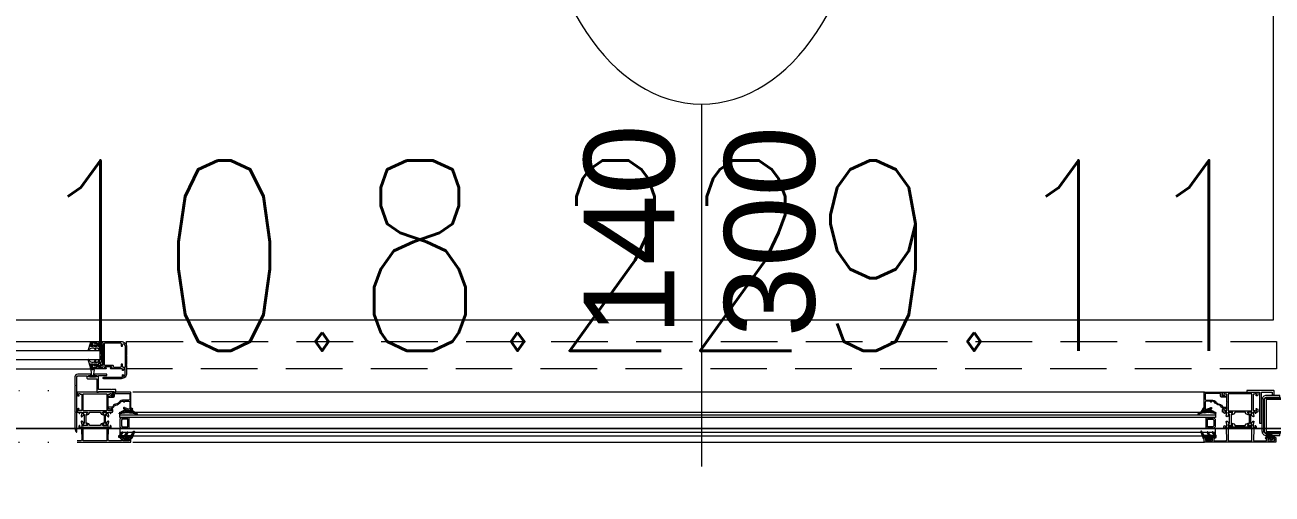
# Model space of a CAD drawing. Extents: x -1281 to 23780, y 0 to 7214.
# Drawn here: x 2062.6 to 2200.3, y 2807.8 to 2859.5 of the extents above; entities that cross this region are included whole.
import ezdxf
from ezdxf.enums import TextEntityAlignment as Align
from ezdxf.xclip import XClip

# ---------------------------------------------------------------- set-up
doc = ezdxf.new("R2010")
doc.units = 0
doc.header["$LTSCALE"] = 25
doc.header["$MEASUREMENT"] = 0
doc.header["$XCLIPFRAME"] = 0
doc.linetypes.add('DOT2', pattern=[0.125, 0, -0.125])
doc.linetypes.add('HIDDEN', pattern=[0.375, 0.25, -0.125])
doc.layers.get('0').update_dxf_attribs({"color": 9, "lineweight": 9})
for name, color, linetype, lineweight in [('06D', 9, 'Continuous', 9), ('10', 9, 'Continuous', 9), ('15', 9, 'Continuous', 9), ('20', 9, 'DOT2', 9), ('22', 8, 'Continuous', 9), ('35', 9, 'Continuous', 9), ('40B', 9, 'Continuous', 9), ('E-YAZI', 7, 'Continuous', 30)]:
    doc.layers.add(name, color=color, linetype=linetype, lineweight=lineweight)
doc.styles.add('Arial', font='arial.ttf', dxfattribs={"height": 2.5})
doc.styles.add('E-YAZI', font='txttw.shx')

# ---------------------------------------------------------------- blocks, each defined once
blk = doc.blocks.new('0_doorno')
blk.add_lwpolyline([(4.5, 0), (12.5, 0)])
blk.add_ellipse((-0.891, 0), major_axis=(-5.391, 0), ratio=0.666667)
at = {"style": 'Arial'}
blk.add_attdef('YUKSEKLIK', text='', height=2, dxfattribs=at).set_placement((5, 12.3), align=Align.TOP_LEFT)
blk.add_attdef('KAPINO', text='', height=2, dxfattribs=at).set_placement((0, 0), align=Align.MIDDLE)
blk.add_attdef('GENISLIK', text='', height=2, dxfattribs=at).set_placement((5, -3.789), align=Align.BOTTOM_LEFT)
blk = doc.blocks.new('HHIMA10-DERECHA$0$JUHI08')
blk.add_lwpolyline([(27, 9.7, -0.414214), (26.8, 9.5), (26, 9.5), (26, 8.5), (27, 8.5), (26, 6), (26, 0), (23.5, -2.5), (22, -2.5), (21.5, -3), (21, -2.5), (20.5, -2.5), (20, -3), (19.5, -2.5), (19, -2.5), (18.5, -3), (18, -2.5), (17.5, -2.5), (17, -3), (16.5, -2.5), (14.3, -2.5, -0.377964), (11.7, -2.5), (7.5, -2.5), (7, -3), (6.5, -2.5), (2.5, -2.5), (0, 0), (0, 6), (-1, 8.5), (0, 8.5), (0, 9.5), (-0.8, 9.5, -0.414214), (-1, 9.7), (-1, 9.9, -0.339454), (0.1, 11.4), (7.1, 13.5, -1), (7.5, 12.1), (7.1, 12, 0.330788), (5, 9.2), (5, 7.5), (6.9, 5.6, -1), (6.2, 5), (5, 6.2), (5, 3.5), (6.9, 1.6, -1), (6.2, 1), (5, 2.2), (5, -1), (11.7, -1, 0.377964), (14.3, -1), (21, -1), (21, 2.2), (19.8, 1, -1), (19.1, 1.6), (21, 3.5), (21, 6.2), (19.8, 5, -1), (19.1, 5.6), (21, 7.5), (21, 9.2, 0.330788), (18.9, 12), (18.5, 12.1, -1), (18.9, 13.5), (25.9, 11.4, -0.339454), (27, 9.9)], format="xyb", close=True)
for points in [[(3.5, 8), (3.5, 11), (1.5, 10.5), (1.5, 8)], [(3.5, 3.8), (3.5, 6.8), (1.5, 6.8), (1.5, 3.8)], [(2.5, -0.5), (3.5, -0.5), (3.5, 2.5), (1.5, 2.5), (1.5, 0.5)], [(22.5, 11), (22.5, 8), (24.5, 8), (24.5, 10.5)], [(22.5, 6.8), (22.5, 3.8), (24.5, 3.8), (24.5, 6.8)], [(24.5, 0.5), (23.5, -0.5), (22.5, -0.5), (22.5, 2.5), (24.5, 2.5)]]:
    blk.add_lwpolyline(points, close=True)
blk = doc.blocks.new('AST55M13', base_point=(-120.6, -64.2))
at = {"linetype": 'Continuous'}
for points in [[(-120.6, -63.9), (-120.6, -24.599998), (-120.6, 14.700005, -0.414209), (-120.3, 15), (-115.899996, 15, -0.41421), (-115.6, 14.7), (-115.6, 12.699992, -0.41421), (-116.3, 12, -0.414214), (-116.6, 12.3), (-116.6, 13.1, 0.414214), (-117.1, 13.6), (-118.5, 13.6, 0.414214), (-119, 13.1), (-119, 6.399992, 0.414209), (-118.5, 5.9), (-117.099986, 5.9, 0.414205), (-116.6, 6.4), (-116.6, 7.20001, -0.414204), (-116.3, 7.5, -0.414214), (-115.6, 6.8), (-115.6, 3.7, -0.414214), (-116.1, 3.2), (-116.3, 3.2, -0.414214), (-116.6, 3.5), (-116.6, 4.2, 0.414214), (-116.9, 4.5), (-119, 4.5), (-119, -8.961104, 0.425432), (-117.96186, -9.960376), (-105.788552, -9.511013, 0.403077), (-105.5, -9.211232), (-105.5, -8, -0.414214), (-104.3, -6.8), (-103.392821, -6.8, -0.372826), (-102.403076, -7.657148, -0.456845), (-102.7, -8), (-104, -8, 0.414214), (-104.3, -8.3), (-104.3, -9.700012, 0.414202), (-104, -10), (-100.946604, -10), (-98.338437, -9.302068, -0.70008), (-97.584089, -10.379782), (-97.709916, -10.559482), (-99.43897, -12.27067, -0.607471), (-100.039661, -12.112259, 0.283637), (-100.258255, -11.885421), (-102.095283, -11.393179, 1.229391), (-102.4, -11.895399), (-102.4, -16.105016, 0.585524), (-101.943697, -16.361081), (-100.001669, -15.175658, -0.713652), (-99.56466, -15.537556), (-100.36784, -17.668029, -0.16709), (-100.492251, -17.818266), (-102.4, -18.982765), (-102.4, -30.217235), (-100.492251, -31.381734, -0.16709), (-100.36784, -31.531971), (-99.564658, -33.662449, -0.713657), (-100.001677, -34.024337), (-101.943707, -32.838913, 0.585511), (-102.4, -33.094985), (-102.4, -37.304601, 1.229391), (-102.095283, -37.806821), (-100.258255, -37.314579, 0.283637), (-100.039661, -37.087741, -0.607471), (-99.43897, -36.92933), (-97.709916, -38.640518), (-97.584089, -38.820218, -0.700084), (-98.338445, -39.89793), (-100.946604, -39.2), (-104.000005, -39.2, 0.414209), (-104.3, -39.5), (-104.3, -40.900004, 0.41421), (-104, -41.2), (-102.699997, -41.2, -0.456841), (-102.403076, -41.542851, -0.372826), (-103.39282, -42.4), (-104.3, -42.4, -0.414214), (-105.5, -41.2), (-105.5, -39.988768, 0.403083), (-105.788558, -39.688986), (-117.96186, -39.239624, 0.425432), (-119, -40.238896), (-119, -53.7), (-116.9, -53.7, 0.414214), (-116.6, -53.4), (-116.6, -52.69999, -0.414204), (-116.3, -52.4), (-116.09999, -52.4, -0.414208), (-115.6, -52.9), (-115.6, -56.000007, -0.414213), (-116.300007, -56.7, -0.414207), (-116.6, -56.4), (-116.6, -55.599986, 0.414205), (-117.1, -55.1), (-118.500008, -55.1, 0.414209), (-119, -55.6), (-119, -62.3, 0.414214), (-118.5, -62.8), (-117.1, -62.8, 0.414214), (-116.6, -62.3), (-116.6, -61.499993, -0.414207), (-116.3, -61.2, -0.414214), (-115.6, -61.9), (-115.6, -63.900008, -0.414206), (-115.9, -64.2), (-120.300006, -64.2, -0.414208), (-120.6, -63.9)], [(-99.249717, -12.903653), (-90.785616, -12.903653, 0.131652), (-90.285616, -12.769679), (-88.422218, -11.693846, -0.131652), (-88.272218, -11.653653), (-88.017666, -11.653653, -0.414214), (-87.717666, -11.953653), (-87.717666, -15.553653, -0.414214), (-88.017666, -15.853653), (-88.272218, -15.853653, -0.131646), (-88.422211, -15.813465), (-90.285616, -14.737628, 0.131652), (-90.785616, -14.603653), (-99.249717, -14.603653, 0.131652), (-99.749717, -14.737628), (-101.613115, -15.813461, -0.131646), (-101.763107, -15.853653), (-102.017666, -15.853653, -0.414205), (-102.317666, -15.553662), (-102.317666, -11.953653, -0.414205), (-102.017675, -11.653653), (-101.763115, -11.653653, -0.131652), (-101.613115, -11.693846), (-99.749717, -12.769679, 0.131652), (-99.249717, -12.903653)], [(-85.3, -10), (-81.1, -10), (-76.9, -10), (-76.6, -10.3), (-76.3, -10), (-67.9, -10, 0.414205), (-67.6, -9.700009), (-67.6, -8.491608, -0.365977), (-67.35, -8.195804, 0.365977), (-67.1, -7.9), (-67.1, -6.8, 0.414195), (-67.399981, -6.5), (-68.3, -6.5, 0.36597), (-68.595803, -6.749993, -0.366034), (-68.89166, -7), (-69.3, -7, -0.414202), (-69.6, -6.700012), (-69.6, -6.5, -0.414214), (-68.1, -5), (-65.9, -5, -0.414207), (-65.6, -5.299994), (-65.6, -43.9, -0.414201), (-65.899987, -44.2), (-68.1, -44.2, -0.414214), (-69.6, -42.7), (-69.6, -42.5, -0.414207), (-69.300007, -42.2), (-68.891668, -42.2, -0.366034), (-68.595804, -42.45, 0.365977), (-68.3, -42.7), (-67.4, -42.7, 0.414206), (-67.1, -42.400008), (-67.1, -41.3, 0.365977), (-67.35, -41.004196, -0.365977), (-67.6, -40.708392), (-67.6, -39.5, 0.4142), (-67.899986, -39.2), (-76.3, -39.2), (-76.6, -38.9), (-76.9, -39.2), (-85.3, -39.2, 0.4142), (-85.6, -39.499986), (-85.6, -40.708392, -0.365977), (-85.85, -41.004196, 0.365977), (-86.1, -41.3), (-86.1, -42.4, 0.414199), (-85.800015, -42.7), (-84.9, -42.7, 0.365977), (-84.604196, -42.45, -0.366034), (-84.308332, -42.2), (-83.9, -42.2, -0.414214), (-83.6, -42.5), (-83.6, -42.7, -0.414214), (-85.1, -44.2), (-86.8, -44.2, -0.414214), (-87.6, -43.4), (-87.6, -42.7, 0.414205), (-87.899991, -42.4), (-88.10718, -42.4, -0.372825), (-89.096923, -41.542857, -0.45685), (-88.8, -41.2), (-87.9, -41.2, 0.414198), (-87.6, -40.900016), (-87.6, -39.5, 0.414214), (-87.9, -39.2), (-89.053396, -39.2), (-91.661555, -39.89793, -0.700084), (-92.415911, -38.820218), (-92.290084, -38.640518), (-90.56103, -36.92933, -0.607471), (-89.960339, -37.087741, 0.283637), (-89.741745, -37.314579), (-87.904717, -37.806821, 1.229391), (-87.6, -37.304601), (-87.6, -33.094984, 0.585516), (-88.056297, -32.838916), (-89.998323, -34.024337, -0.713656), (-90.435343, -33.66245), (-89.63216, -31.531971, -0.241095), (-89.507749, -31.381734), (-87.6, -30.217235), (-87.6, -18.982765), (-89.507749, -17.818266, -0.167084), (-89.632158, -17.668036), (-90.43534, -15.537556, -0.713656), (-89.998329, -15.17566), (-88.056303, -16.361081, 0.585518), (-87.6, -16.105021), (-87.6, -11.895399, 1.229391), (-87.904717, -11.393179), (-89.741745, -11.885421, 0.283637), (-89.960339, -12.112259, -0.607471), (-90.56103, -12.27067), (-92.290084, -10.559482), (-92.415911, -10.379782, -0.700084), (-91.661555, -9.30207), (-89.053396, -10), (-87.9, -10, 0.414206), (-87.6, -9.700008), (-87.6, -8.3, 0.414206), (-87.899992, -8), (-88.8, -8, -0.456844), (-89.096924, -7.657149, -0.372825), (-88.107186, -6.8), (-87.9, -6.8, 0.414214), (-87.6, -6.5), (-87.6, -5.800024, -0.414222), (-86.8, -5), (-85.1, -5, -0.414214), (-83.6, -6.5), (-83.6, -6.7, -0.414201), (-83.899987, -7), (-84.308332, -7, -0.366034), (-84.604196, -6.75, 0.365977), (-84.9, -6.5), (-85.8, -6.5, 0.414199), (-86.1, -6.799985), (-86.1, -7.9, 0.365977), (-85.85, -8.195804, -0.365977), (-85.6, -8.491608), (-85.6, -9.7, 0.414214), (-85.3, -10)], [(-99.249717, -36.296347), (-90.785616, -36.296347, -0.131652), (-90.285616, -36.430321), (-88.422218, -37.506154, 0.131643), (-88.272229, -37.546347), (-88.017666, -37.546347, 0.414214), (-87.717666, -37.246347), (-87.717666, -33.646347, 0.414214), (-88.017666, -33.346347), (-88.272218, -33.346347, 0.131652), (-88.422218, -33.386539), (-90.285616, -34.462372, -0.131652), (-90.785616, -34.596347), (-99.249717, -34.596347, -0.131652), (-99.749717, -34.462372), (-101.613115, -33.386539, 0.131652), (-101.763115, -33.346347), (-102.017666, -33.346347, 0.414205), (-102.317666, -33.646338), (-102.317666, -37.246347, 0.414205), (-102.017675, -37.546347), (-101.763115, -37.546347, 0.131649), (-101.613118, -37.506156), (-99.749717, -36.430321, -0.131652), (-99.249717, -36.296347)]]:
    blk.add_lwpolyline(points, format="xyb", close=True, dxfattribs=at)
for points in [[(-119, -24.6), (-119, -37.6), (-104.1, -37.6), (-104.1, -11.6), (-119, -11.6), (-119, -24.6)], [(-76.55, -11.6), (-85.9, -11.6), (-85.9, -37.6), (-67.2, -37.6), (-67.2, -11.6), (-76.55, -11.6)]]:
    blk.add_lwpolyline(points, close=True, dxfattribs=at)
blk = doc.blocks.new('AS25G13', base_point=(534.475891, 569.218076))
at = {"linetype": 'Continuous'}
blk.add_lwpolyline([(554.475892, 593.818076), (554.475892, 574.618076, -0.414213), (554.175891, 574.318077), (553.575892, 574.318076, -0.414213), (553.275891, 574.618077), (553.275892, 574.818076), (550.275892, 574.818076), (550.275892, 572.118076), (550.625892, 571.916004, -0.414213), (550.735699, 571.506195), (549.749855, 569.798664, -0.767327), (549.075893, 569.979252), (549.075892, 575.018076, -0.414213), (550.075891, 576.018077), (552.775892, 576.018076, 0.414213), (553.275892, 576.518077), (553.275892, 592.418076, 0.414213), (552.775892, 592.918077), (546.871944, 592.918076, 0.414213), (545.871944, 591.918078), (545.871944, 584.702506, -0.236642), (544.585327, 582.137556, 0.18958), (541.498237, 577.158525, -0.197358), (540.185462, 575.110574), (538.643454, 574.030849, 0.244575), (537.875891, 572.556375), (537.875892, 569.763782, -0.767327), (536.857591, 569.490929), (535.716084, 571.468076, -0.577351), (535.975892, 571.918076), (536.675892, 571.918076), (536.675892, 572.556375, -0.244575), (537.955162, 575.013831), (539.49717, 576.093557, 0.197358), (540.317654, 577.373526, -0.18958), (543.867808, 583.099413, 0.236642), (544.671943, 584.702506), (544.671944, 585.818076, 0.414213), (544.371944, 586.118076), (543.971944, 586.118076, -0.414213), (543.671943, 586.418077), (543.671944, 586.818076, -0.414213), (543.971944, 587.118076), (544.171944, 587.118076, 0.414213), (544.671944, 587.618077), (544.671944, 591.918076, 0.414213), (543.671945, 592.918077), (536.175892, 592.918076, 0.41421), (535.675892, 592.418082), (535.675892, 591.901674, 0.127549), (535.764127, 591.561462, -0.098841), (537.104101, 587.384163, 0.366972), (537.386354, 587.117731, -0.399303), (537.671943, 586.818828), (537.671944, 586.418076, -0.414213), (537.371943, 586.118077), (536.46398, 586.118076, -0.400156), (535.964546, 586.594267, 0.114883), (534.725891, 590.959305, -0.126996), (534.475891, 591.927552), (534.475892, 593.818076, -0.414213), (534.775892, 594.118076), (554.175892, 594.118076, -0.414213), (554.475892, 593.818076)], format="xyb", close=True, dxfattribs=at)
blk = doc.blocks.new('AS01_16_02', base_point=(27.384856, 2.668764))
at = {"color": 0, "linetype": 'Continuous'}
for p, q in [((20.204545, 6.098985), (21.220424, 5.083106)), ((20.713429, 5.384417), (21.660557, 6.331545)), ((22.043988, 4.593656), (23.183054, 5.732722)), ((22.373858, 6.050992), (27.384856, 1.039994)), ((23.374547, 3.802895), (24.705551, 5.133899)), ((24.60433, 2.911357), (26.228048, 4.535075)), ((25.184856, 1.370563), (27.750545, 3.936252)), ((25.184856, -0.750758), (27.384856, 1.449242)), ((25.184856, 1.118674), (27.738539, -1.435009)), ((25.870443, 4.675728), (27.750932, 2.795238)), ((28.386341, 0.038509), (30.284856, -1.860006)), ((21.09066, -1.151091), (21.58588, -1.646311)), ((21.132041, -6.924893), (21.816184, -6.24075)), ((21.905324, -1.90897), (22.792324, -1.02197)), ((22.186227, -6.489299), (26.196928, -10.5)), ((22.237299, -7.940955), (23.085162, -7.093092)), ((23.069453, -2.86616), (24.222575, -1.713038)), ((23.354482, -1.293593), (27.384856, -5.323967)), ((23.358561, -8.941013), (24.354141, -7.945434)), ((24.233583, -3.823351), (25.500261, -2.556673)), ((24.479824, -9.941071), (27.384856, -7.036039)), ((25.184856, -1.002647), (27.577026, -3.394817)), ((25.184856, -4.993398), (27.011623, -3.166631)), ((25.184856, -7.114719), (27.387228, -4.912346)), ((25.184856, -5.245287), (27.384856, -7.445287)), ((25.184856, -7.366608), (27.384856, -9.566608)), ((25.500261, -2.556673), (27.806934, -0.25)), ((26.042215, -10.5), (27.384856, -9.157359)), ((27.011623, -3.166631), (27.684856, -2.493398)), ((27.577026, -3.394817), (29.328838, -5.146629)), ((27.647202, -4.652372), (30.284856, -2.014719)), ((28.773256, -1.404998), (29.820813, -0.357441)), ((28.884856, -2.581326), (30.248872, -3.945343)), ((29.048397, -5.372498), (29.568351, -4.852544))]:
    blk.add_line(p, q, dxfattribs=at)
for points in [[(21.277248, -1.392543, -0.892559), (21.744295, -0.515583), (24.521509, -1.857477, 0.502534), (24.860099, -2.298316, 0.502534), (25.184856, -1.847189), (25.184856, 1.7, 0.155072), (24.261958, 3.275501), (20.430427, 5.552607, -0.865076), (21.019614, 6.583639), (28.412964, 3.675712, -0.696768), (28.399147, 3.019187), (27.721583, 2.785098, 0.319818), (27.384856, 2.312508), (27.384856, 0.05, 0.414214), (27.684856, -0.25), (28.08642, -0.25, 0.396012), (28.385833, 0.03125, -0.682513), (29.272546, 0.315748), (30.127622, -0.734156, -0.172553), (30.284856, -1.176202), (30.284856, -3.723798, -0.172553), (30.127622, -4.165844), (29.272546, -5.215748, -0.682513), (28.385833, -4.93125, 0.396012), (28.08642, -4.65), (27.684856, -4.65, 0.414214), (27.384856, -4.95), (27.384856, -10.2, -0.414214), (27.084856, -10.5), (25.297074, -10.5, -0.18412), (24.964264, -10.373145), (21.227908, -7.040675, -0.881574), (21.79023, -6.223317), (24.51762, -8.055238, 1.121155), (25.184856, -8.202566), (25.184856, -4.921445, 0.698065), (24.633969, -4.152563), (21.277248, -1.392543)], [(27.72879, -3.456066, 0.198912), (27.834856, -3.5), (28.734856, -3.5, 0.414214), (28.884856, -3.35), (28.884856, -1.55, 0.414214), (28.734856, -1.4), (27.834856, -1.4, 0.414214), (27.684856, -1.55), (27.684856, -3.35, 0.198912), (27.72879, -3.456066)]]:
    blk.add_lwpolyline(points, format="xyb", close=True, dxfattribs=at)
blk = doc.blocks.new('p-kayar kapı tek kanat')
for p, q in [((107.83, -3.54), (107.42, -3.54)), ((107.42, -3.54), (107.51, -4.17)), ((107.72, -4.17), (107.83, -3.54))]:
    blk.add_line(p, q)
at = {"linetype": 'Continuous'}
for p, q in [((110.81, -8.29), (110.7, -8.19)), ((110.78, -8.3), (111.11, -8)), ((110.99, -8.26), (110.82, -8.11)), ((111.18, -8.25), (110.96, -8.04)), ((111.03, -8.26), (111.36, -7.96)), ((111.39, -8.24), (111.12, -7.99)), ((111.26, -8.24), (111.53, -8)), ((111.6, -8.24), (111.29, -7.96)), ((111.48, -7.98), (111.5, -7.99)), ((111.48, -8.24), (111.74, -8)), ((111.5, -7.99), (111.5, -7.99)), ((111.84, -8.27), (111.55, -8)), ((111.55, -8), (111.81, -8)), ((111.68, -8.25), (112.04, -7.92)), ((112.09, -8.31), (111.76, -8)), ((111.84, -7.97), (111.84, -7.77)), ((111.84, -7.91), (111.98, -7.78)), ((112.38, -8.37), (111.84, -7.88)), ((111.87, -7.75), (111.91, -7.75)), ((111.87, -8.27), (112.11, -8.05)), ((112.01, -7.84), (111.9, -7.75)), ((112.05, -8.3), (112.2, -8.16)), ((112.22, -8.33), (112.31, -8.25)), ((229.82, -8.37), (230.36, -7.88)), ((229.97, -8.33), (229.89, -8.25)), ((230.15, -8.3), (230, -8.16)), ((230.33, -8.27), (230.09, -8.05)), ((230.1, -8.31), (230.44, -8)), ((230.52, -8.25), (230.16, -7.92)), ((230.18, -7.84), (230.29, -7.75)), ((230.36, -7.91), (230.21, -7.78)), ((230.33, -7.75), (230.29, -7.75)), ((230.36, -7.97), (230.36, -7.77)), ((230.36, -8.27), (230.65, -8)), ((230.65, -8), (230.39, -8)), ((230.72, -8.24), (230.46, -8)), ((230.59, -8.24), (230.91, -7.96)), ((230.93, -8.24), (230.67, -8)), ((230.72, -7.98), (230.7, -7.99)), ((230.7, -7.99), (230.7, -7.99)), ((230.81, -8.24), (231.08, -7.99)), ((231.16, -8.26), (230.83, -7.96)), ((231.02, -8.25), (231.24, -8.04)), ((231.42, -8.3), (231.09, -8)), ((231.21, -8.26), (231.38, -8.11)), ((231.39, -8.29), (231.5, -8.19)), ((110.66, -8.35), (110.59, -8.29)), ((110.6, -8.4), (110.59, -8.4)), ((110.79, -8.83), (110.64, -8.98)), ((110.64, -8.98), (110.64, -9.82)), ((111.64, -8.83), (110.79, -8.83)), ((110.89, -8.98), (110.79, -9.08)), ((110.79, -9.08), (110.79, -9.72)), ((111.49, -8.98), (110.89, -8.98)), ((111.49, -9.82), (111.49, -8.98)), ((111.64, -9.97), (111.64, -8.83)), ((112.39, -8.37), (112.44, -8.33)), ((229.81, -8.37), (229.76, -8.33)), ((230.56, -9.97), (230.56, -8.83)), ((230.56, -8.83), (231.41, -8.83)), ((230.71, -9.82), (230.71, -8.98)), ((230.71, -8.98), (231.31, -8.98)), ((231.31, -8.98), (231.41, -9.08)), ((231.41, -8.83), (231.56, -8.98)), ((231.41, -9.08), (231.41, -9.72)), ((231.54, -8.35), (231.61, -8.29)), ((231.56, -8.98), (231.56, -9.82)), ((231.6, -8.4), (231.61, -8.4)), ((110.64, -9.82), (110.79, -9.97)), ((110.79, -9.72), (110.89, -9.82)), ((110.79, -9.97), (111.64, -9.97)), ((110.89, -9.82), (111.49, -9.82)), ((231.41, -9.97), (230.56, -9.97)), ((231.31, -9.82), (230.71, -9.82)), ((231.41, -9.72), (231.31, -9.82)), ((231.56, -9.82), (231.41, -9.97)), ((237.18, -10.79), (237.36, -10.6)), ((237.28, -10.97), (237.19, -10.88)), ((237.29, -10.77), (237.2, -10.68)), ((237.23, -10.94), (237.31, -10.86)), ((237.43, -10.7), (237.33, -10.6)), ((237.76, -11.24), (237.41, -10.89)), ((237.41, -10.98), (237.5, -10.89)), ((237.48, -10.69), (237.59, -10.59)), ((237.63, -10.68), (237.54, -10.59)), ((237.55, -11.05), (237.71, -10.89)), ((237.71, -10.98), (237.62, -10.89)), ((237.71, -10.68), (237.81, -10.58)), ((237.81, -10.66), (237.74, -10.58)), ((237.83, -10.98), (237.92, -10.89)), ((237.98, -11.03), (237.84, -10.89)), ((237.43, -11.17), (237.46, -11.14)), ((237.52, -11.21), (237.45, -11.14)), ((237.59, -11.23), (237.68, -11.13)), ((237.79, -11.24), (237.97, -11.06))]:
    blk.add_line(p, q, dxfattribs=at)
at = {"ltscale": 1000}
for points in [[(107.37, -0.6), (107.37, -0.4), (110.77, -0.4, -0.414214), (111.37, -1), (111.37, -1.85), (111.32, -1.9), (111.37, -1.95), (111.37, -2.95), (111.32, -3), (111.37, -3.05), (111.37, -3.9, -0.414214), (110.77, -4.5), (108.85, -4.5, -1), (108.85, -4.35), (110.77, -4.35, 0.085164), (110.92, -4.32), (110.92, -4.1, -1), (111.02, -4.1), (111.02, -4.23, 0.63755), (111.06, -4.24, 0.221337), (111.22, -3.9), (111.22, -3.5, 1), (111.02, -3.5), (111.02, -3.55, -1), (110.92, -3.55), (110.92, -3.5, 0.414214), (110.82, -3.4), (109.62, -3.4, -1), (109.62, -3.3), (109.72, -3.3, 1), (109.72, -3.2), (109.38, -3.2), (109.35, -3.17), (109.32, -3.2), (108.97, -3.2, 1), (108.97, -3.3), (109.07, -3.3, -1), (109.07, -3.4), (107.37, -3.4), (107.37, -3.2, -0.414214), (107.47, -3.1), (107.57, -3.1), (107.57, -3.2, 0.414214), (107.62, -3.25), (108.07, -3.25), (108.07, -3.2, -0.414214), (108.17, -3.1), (108.27, -3.1), (108.27, -3.2, 0.414214), (108.32, -3.25), (108.72, -3.25, 0.414214), (108.77, -3.2), (108.77, -0.6, 0.414214), (108.72, -0.55), (108.32, -0.55, 0.414214), (108.27, -0.6), (108.27, -0.7), (108.17, -0.7, -0.414214), (108.07, -0.6), (108.07, -0.55), (107.62, -0.55, 0.414214), (107.57, -0.6), (107.57, -0.7), (107.47, -0.7, -0.414214)], [(111.09, -0.69, -0.196262), (111.22, -1), (111.22, -3.15, -0.414214), (111.12, -3.25), (111.02, -3.25, -0.414214), (110.92, -3.15), (110.92, -2.9), (110.77, -2.9), (110.77, -3.15, -0.414214), (110.67, -3.25), (109.97, -3.25, -0.414214), (109.92, -3.2), (109.92, -3.1, 0.414214), (109.87, -3.05), (109.02, -3.05, -0.414214), (108.92, -2.95), (108.92, -0.65, -0.414214), (109.02, -0.55), (110.67, -0.55, -0.414214), (110.77, -0.65), (110.77, -0.9), (110.92, -0.9), (110.92, -0.76, -0.671875)]]:
    blk.add_lwpolyline(points, format="xyb", close=True, dxfattribs=at)
at = {"linetype": 'Continuous', "flags": 128}
blk.add_lwpolyline([(107.42, -4.15), (107.42, -4), (105.97, -4, 0.414214), (105.67, -4.3), (105.67, -5.2), (105.72, -5.25), (105.67, -5.3), (105.67, -8.15), (105.72, -8.2), (105.67, -8.25), (105.67, -10), (105.75, -10.32, 0.344151), (105.85, -10.4), (105.87, -10.4), (105.87, -4.3, -0.414214), (105.97, -4.2), (106.97, -4.2), (106.97, -4.4, 0.414214), (107.07, -4.5), (108.07, -4.5), (108.07, -6), (108.27, -6), (108.27, -5.9), (109.97, -5.9), (109.97, -6), (110.17, -6), (110.17, -5.7), (109.72, -5.7), (109.67, -5.75), (109.62, -5.7), (108.27, -5.7), (108.27, -4.15), (109.17, -4.15), (109.17, -4), (107.82, -4), (107.82, -4.15), (108.07, -4.15), (108.07, -4.28), (107.17, -4.28), (107.17, -4.15)], format="xyb", close=True, dxfattribs=at)
blk.add_lwpolyline([(107.95, -4.28), (107.95, -4.17), (107.3, -4.17), (107.3, -4.28)], close=True)
at = {"linetype": 'Continuous'}
for points in [[(236.67, -9.37), (236.67, -6), (237.87, -6), (237.87, -6.27, 0.414213), (237.9, -6.3), (238.04, -6.3, 0.414213), (238.07, -6.27), (238.07, -5.83, 0.414213), (238.04, -5.8), (235.1, -5.8, 0.414213), (235.07, -5.83), (235.07, -5.97, 0.414213), (235.1, -6), (236.47, -6), (236.47, -9.37, 0.414213), (236.5, -9.4), (236.64, -9.4, 0.414213), (236.67, -9.37)], [(236.93, -10.27), (236.93, -6.85, -0.414214), (237.23, -6.55), (238.71, -6.55), (238.71, -6.35), (237.23, -6.35, 0.414214), (236.73, -6.85), (236.73, -10.27, 0.414214), (237.23, -10.77), (238.71, -10.77), (238.71, -10.57), (237.23, -10.57, -0.414214), (236.93, -10.27)], [(237.2, -6.61), (238.5, -6.61), (239.8, -6.61, -0.414213), (240, -6.81), (240, -10.31, -0.414213), (239.8, -10.51), (237.2, -10.51, -0.414213), (237, -10.31), (237, -6.81, -0.414213), (237.2, -6.61)], [(237.36, -10.6), (237.82, -10.58, -0.414214), (237.85, -10.61, -0.349575), (237.76, -10.67), (237.39, -10.7, 1.237561), (237.41, -10.89), (237.78, -10.89), (238.16, -10.9), (238.14, -10.99), (238.02, -10.99, 0.295285), (237.96, -11.08), (237.96, -11.14), (238.08, -11.14), (238.08, -11.19, -0.153771), (237.43, -11.19), (237.43, -11.14), (237.55, -11.14), (237.55, -11.08, 0.414213), (237.45, -10.98), (237.33, -10.98, -0.324726), (237.19, -10.88), (237.18, -10.78, -0.459445), (237.36, -10.6)], [(237.76, -10.98), (237.7, -10.98, 0.41421), (237.65, -11.03), (237.65, -11.09, 0.396815), (237.7, -11.14, 0.029546), (237.82, -11.14, 0.396815), (237.86, -11.09), (237.86, -11.03, 0.414206), (237.81, -10.98), (237.76, -10.98)]]:
    blk.add_lwpolyline(points, format="xyb", close=True, dxfattribs=at)
blk.add_lwpolyline([(238.5, -6.81), (237.2, -6.81), (237.2, -10.31), (239.8, -10.31), (239.8, -6.81), (238.5, -6.81)], close=True, dxfattribs=at)
at = {"linetype": 'Continuous', "extrusion": (0, 0, -1)}
for centre, major_axis, start_param, end_param in [((111.41, -8.96), (-1.11, 0), 0.67014, 1.30393), ((111.41, -11.15), (-3.2, 0), 1.395415, 1.740528), ((111.32, -8.44), (-0.529, 0), 1.168071, 1.875789), ((111.55, -7.91), (-0.1, 0), -1.570782, -1.053513), ((111.81, -7.97), (-0.03, 0), 3.141594, 4.712388), ((111.87, -7.77), (-0.03, 0), 0.000001, 1.570795), ((111.91, -7.84), (-0.1, 0), 1.570969, 2.940045), ((112.79, -7.67), (-0.8, 0), -1.226913, -0.20148), ((110.59, -8.35), (-0.05, 0), -1.570571, 0.325162), ((110.59, -8.36), (-0.0382, 0), 3.770683, 4.441689), ((110.9, -8.64), (-0.391, 0), 0.785447, 1.446401), ((111.49, -10.95), (-2.97, 0), 1.723745, 1.916715), ((112.51, -8.38), (-0.03, 0), 3.142043, 4.994373), ((112.51, -8.38), (-0.03, 0), 1.914618, 3.141561)]:
    blk.add_ellipse(centre, major_axis=major_axis, ratio=0.909091, start_param=start_param, end_param=end_param, dxfattribs=at)
at = {"linetype": 'Continuous'}
for centre, major_axis, start_param, end_param in [((229.41, -7.67), (0.8, 0), -1.226913, -0.20148), ((230.29, -7.84), (0.1, 0), 1.570969, 2.940045), ((230.79, -11.15), (-3.2, 0), 4.537008, 4.882121), ((230.33, -7.77), (-0.03, 0), 3.141594, 4.712388), ((230.39, -7.97), (-0.03, 0), 0.000001, 1.570795), ((230.65, -7.91), (-0.1, 0), 1.57081, 2.088079), ((230.88, -8.44), (0.529, 0), 1.168071, 1.875789), ((230.79, -8.96), (-1.11, 0), 3.811733, 4.445523), ((229.69, -8.38), (-0.03, 0), -1.226975, -0.000032), ((229.69, -8.38), (0.03, 0), 3.142043, 4.994373), ((230.7, -10.95), (2.97, 0), 1.723745, 1.916715), ((231.3, -8.64), (0.391, 0), 0.785447, 1.446401), ((231.61, -8.36), (0.0382, 0), 3.770683, 4.441689), ((231.61, -8.35), (0.05, 0), -1.570571, 0.325162)]:
    blk.add_ellipse(centre, major_axis=major_axis, ratio=0.909091, start_param=start_param, end_param=end_param, dxfattribs=at)
at = {"layer": '06D'}
for p, q in [((11.2, -0.4), (101.17, -0.4)), ((101.17, -0.4), (107.37, -0.4)), ((11.2, -3.4), (101.11, -3.4)), ((101.11, -3.4), (107.37, -3.4))]:
    blk.add_line(p, q, dxfattribs=at)
for points in [[(230.39, -6), (112.06, -6)], [(112.06, -11.5), (230.39, -11.5)]]:
    blk.add_lwpolyline(points, dxfattribs=at)
at = {"layer": '15'}
for p, q in [((100.55, -1.41), (10.09, -1.41)), ((100.83, -2.41), (10.09, -2.41)), ((108.46, -1.41), (100.55, -1.41)), ((108.46, -2.41), (100.83, -2.41)), ((108.46, -2.41), (108.46, -1.41))]:
    blk.add_line(p, q, dxfattribs=at)
for points in [[(231.59, -8.8), (110.64, -8.8), (110.64, -8.2), (231.59, -8.2)], [(231.59, -10.8), (231.59, -10), (110.64, -10), (110.64, -10.8)]]:
    blk.add_lwpolyline(points, close=True, dxfattribs=at)
for points in [[(110.64, -8.5), (231.59, -8.5)], [(110.64, -10.4), (231.59, -10.4)]]:
    blk.add_lwpolyline(points, dxfattribs=at)
at = {"layer": '20', "linetype": 'HIDDEN'}
blk.add_lwpolyline([(111.37, -3.4), (111.37, -0.4), (238.33, -0.4), (238.33, -3.4)], close=True, dxfattribs=at)
at = {"layer": '20'}
for points in [[(5.93, -5.8), (105.91, -5.8)], [(5.92, -11.5), (105.91, -11.5)]]:
    blk.add_lwpolyline(points, dxfattribs=at)
at = {"extrusion": (0, 0, -1), "xscale": 0.1, "yscale": 0.1, "zscale": -0.1, "rotation": 270}
blk.add_blockref('HHIMA10-DERECHA$0$JUHI08', (-108.47, -0.6), dxfattribs=at)
at = {"color": 4, "linetype": 'Continuous'}
ref = blk.add_blockref('AST55M13', (103.92, -11.5), dxfattribs=dict(at, xscale=-0.1, yscale=0.1, zscale=0.1, rotation=270))
XClip(ref).set_block_clipping_path([(-624.6563391438, -44.2), (-7.4508095327, 314.4518114409)])
at = {"linetype": 'Continuous', "yscale": 0.1, "zscale": 0.1}
for name, p, xscale, rotation in [('AS25G13', (109.35, -8), -0.1, 270), ('AS25G13', (232.85, -8), 0.1, 90), ('AS01_16_02', (111.84, -11), 0.1, 270), ('AS01_16_02', (230.36, -11), -0.1, 90)]:
    blk.add_blockref(name, p, dxfattribs=dict(at, xscale=xscale, rotation=rotation))
at = {"color": 4, "linetype": 'Continuous', "xscale": 0.1, "yscale": 0.1, "zscale": 0.1, "rotation": 90}
blk.add_blockref('AST55M13', (238.28, -11.5), dxfattribs=at)
blk = doc.blocks.new('p-zemin kat')
at = {"layer": '40B'}
blk.add_lwpolyline([(2222.5, 2815), (2222.5, 3885), (1162.5, 3885), (1162.5, 2865), (1162.5, 2865), (1162.5, 2815), (2222.5, 2815)], close=True, dxfattribs=at)
blk.add_lwpolyline([(3287.33, 2825), (2222.5, 2825), (2222.5, 2815), (1955, 2815), (1955, 1945), (1959.5, 1945), (1959.5, 1385), (1162.5, 1385), (1162.5, 730), (1392.5, 730), (1392.5, 325), (1522.5, 325), (1522.5, 725), (1802.6, 725), (1802.6, 730), (1831.78, 791.16), (1935.27, 740.05, -0.306949), (4278.59, 2070.68, 0.001238)], format="xyb", dxfattribs=at)
at = {"layer": '10'}
blk.add_blockref('p-kayar kapı tek kanat', (1962.5, 2825), dxfattribs=at)

msp = doc.modelspace()

# ---------------------------------------------------------------- linework, layer by layer
at = {"layer": '35'}
msp.add_lwpolyline([(1184.5, 2827), (1964.5, 2827), (1964.5, 2827), (2200.5, 2827), (2200.5, 3863), (1964.5, 3863), (1964.5, 3803), (1880.5, 3803), (1880.5, 3863), (1264.5, 3863), (1264.5, 3803), (1184.5, 3803)], close=True, dxfattribs=at)

# ---------------------------------------------------------------- block references
at = {"layer": '10'}
msp.add_blockref('p-zemin kat', (0, 0), dxfattribs=at)
at = {"layer": '22'}
ref = msp.add_blockref('0_doorno', (2137.35, 2873.3), dxfattribs=dict(at, xscale=-5, yscale=5, zscale=5, rotation=90))
ref.add_attrib('KAPINO', 'D-02', dxfattribs={"layer": '0', "height": 10, "rotation": 90, "style": 'Arial'}).set_placement((2137.35, 2876.83), align=Align.MIDDLE)
ref.add_attrib('GENISLIK', '140', dxfattribs={"layer": '0', "height": 10, "rotation": 90, "style": 'Arial'}).set_placement((2137.35, 2825.25), align=Align.BOTTOM_LEFT)
ref.add_attrib('YUKSEKLIK', '300', dxfattribs={"layer": '0', "height": 10, "rotation": 90, "style": 'Arial'}).set_placement((2139.85, 2825.07), align=Align.TOP_LEFT)

# ---------------------------------------------------------------- texts
at = {"layer": 'E-YAZI', "color": 1, "style": 'E-YAZI', "width": 0.8}
msp.add_text('10.8.229.117', height=21, dxfattribs=at).set_placement((2063.05, 2823.59))

doc.saveas('drawing.dxf')
